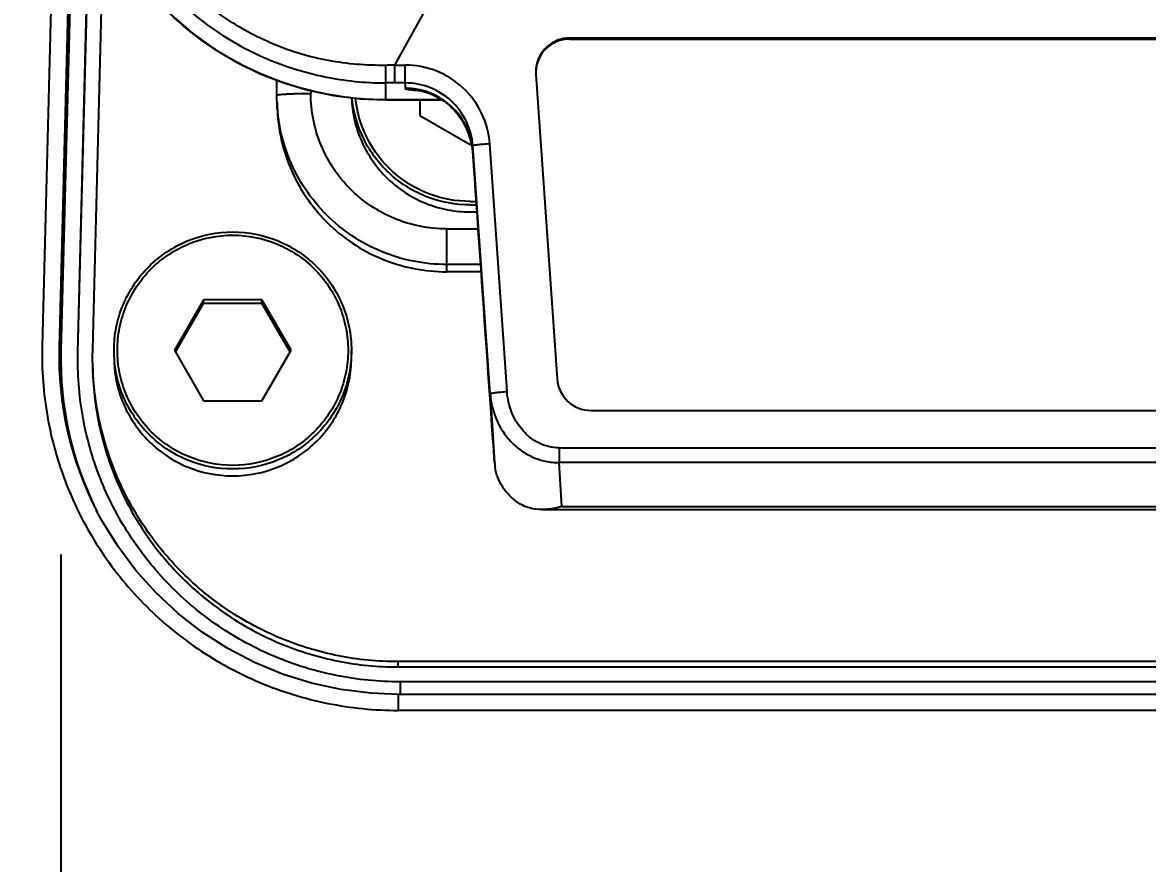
# Model space of a CAD drawing. Header units: millimetres. Extents: x 5828 to 6704, y 123 to 421.
# Drawn here: x 6364.444 to 6366.654, y 230.424 to 232.078 of the extents above; entities that cross this region are included whole.
import ezdxf

# ---------------------------------------------------------------- set-up
doc = ezdxf.new("R2010")
doc.units = ezdxf.units.MM
doc.layers.add('外形图', color=7, linetype='Continuous')
doc.layers.add('尺寸标注', color=7, linetype='Continuous')
doc.styles.add('微软雅黑', font='msyh.ttc', dxfattribs={"height": 1.5})
doc.dimstyles.new('尺寸标注_1_15比例', dxfattribs={"dimtxt": 1.5, "dimasz": 1.25, "dimexe": 0.5, "dimexo": 0.4, "dimgap": 0.5, "dimtad": 1, "dimdec": 1, "dimlfac": 15, "dimdsep": 46, "dimtxsty": '微软雅黑', "dimcen": 0.09, "dimadec": 0, "dimazin": 0, "dimtp": 0.01, "dimtm": 0.01, "dimtfac": 1, "dimtdec": 1, "dimtofl": 0, "dimtmove": 0, "dimatfit": 3, "dimfxl": 1, "dimtolj": 1, "dimarcsym": 0})

# ---------------------------------------------------------------- blocks, each defined once
blk = doc.blocks.new('*D925')
at = {"layer": 'Defpoints', "color": 0}
for p in [(6364.5191, 231.4318), (6371.5277, 231.4318), (6371.5277, 222.0483)]:
    blk.add_point(p, dxfattribs=at)
at = {"layer": '尺寸标注', "color": 0, "lineweight": -2}
for p, q in [((6364.5191, 231.0318), (6364.5191, 221.5483)), ((6371.5277, 231.0318), (6371.5277, 221.5483)), ((6365.7691, 222.0483), (6370.2777, 222.0483))]:
    blk.add_line(p, q, dxfattribs=at)
at = {"layer": '尺寸标注', "color": 0}
for points in [[(6365.7691, 222.2567), (6365.7691, 221.84), (6364.5191, 222.0483)], [(6370.2777, 221.84), (6370.2777, 222.2567), (6371.5277, 222.0483)]]:
    blk.add_solid(points, dxfattribs=at)
at = {"layer": '尺寸标注', "color": 0, "insert": (6368.19, 223.3279), "char_height": 1.5, "attachment_point": 5, "style": '微软雅黑'}
blk.add_mtext('\\A1;\\A1;105.3', dxfattribs=at)

msp = doc.modelspace()

# ---------------------------------------------------------------- linework, layer by layer
at = {"layer": '外形图'}
for p, q in [((6364.5403, 233.6731), (6364.4821, 231.4414)), ((6364.5407, 233.6731), (6364.4821, 231.4414)), ((6364.5559, 233.0102), (6364.5155, 231.4388)), ((6364.5567, 233.0102), (6364.5155, 231.4388)), ((6364.5558, 232.8662), (6364.5191, 231.4318)), ((6364.5567, 232.8661), (6364.5191, 231.4318)), ((6364.5524, 231.4293), (6364.576, 232.3598)), ((6364.5524, 231.4293), (6364.5768, 232.3598)), ((6364.5815, 231.435), (6364.603, 232.281)), ((6364.5815, 231.435), (6364.6037, 232.281)), ((6365.1752, 231.9938), (6365.2863, 232.1936)), ((6367.2612, 232.0471), (6365.5188, 232.0471)), ((6365.5188, 232.0471), (6365.5188, 232.0451)), ((6365.5188, 232.0451), (6367.2612, 232.0451)), ((6365.1752, 231.9938), (6365.1954, 231.9939)), ((6365.1752, 231.9588), (6365.1752, 231.9938)), ((6365.1954, 231.9588), (6365.1954, 231.9939)), ((6365.4522, 231.9805), (6365.4523, 231.9759)), ((6364.9434, 231.9245), (6364.9434, 231.9644)), ((6365.1567, 231.9588), (6365.1567, 231.9257)), ((6365.1752, 231.9588), (6365.1567, 231.9588)), ((6365.1752, 231.9588), (6365.1752, 231.962)), ((6365.1954, 231.9588), (6365.1752, 231.9588)), ((6365.1954, 231.9588), (6365.1953, 231.9484)), ((6365.4523, 231.9759), (6365.4943, 231.3767)), ((6365.01, 231.9437), (6365.01, 231.9382)), ((6365.2221, 231.9442), (6365.2232, 231.9441)), ((6365.1567, 231.9257), (6365.1567, 231.9256)), ((6365.1567, 231.9257), (6365.1748, 231.9257)), ((6365.2679, 231.9256), (6365.1567, 231.9256)), ((6365.1748, 231.9257), (6365.2679, 231.9257)), ((6365.1748, 231.9256), (6365.1748, 231.9257)), ((6365.2241, 231.9256), (6365.2241, 231.8949)), ((6365.2241, 231.8949), (6365.3234, 231.8376)), ((6365.3234, 231.8376), (6365.3255, 231.8388)), ((6365.3265, 231.8342), (6365.327, 231.8312)), ((6365.3625, 231.3479), (6365.3284, 231.835)), ((6365.3284, 231.828), (6365.3284, 231.8245)), ((6365.3291, 231.8152), (6365.3284, 231.8245)), ((6365.3958, 231.352), (6365.3617, 231.839)), ((6365.3311, 231.7859), (6365.3291, 231.8152)), ((6365.3322, 231.7721), (6365.3311, 231.7859)), ((6365.3338, 231.7473), (6365.3322, 231.7721)), ((6365.3357, 231.7208), (6365.3338, 231.7473)), ((6365.3374, 231.696), (6365.3357, 231.7208)), ((6365.3393, 231.6696), (6365.3374, 231.696)), ((6365.2767, 231.6719), (6365.3393, 231.6719)), ((6365.2767, 231.6719), (6365.2767, 231.6018)), ((6365.341, 231.6448), (6365.3393, 231.6696)), ((6365.3429, 231.6183), (6365.341, 231.6448)), ((6365.3446, 231.5935), (6365.3429, 231.6183)), ((6365.344, 231.6018), (6365.2768, 231.6018)), ((6365.2768, 231.6018), (6365.277, 231.5913)), ((6365.345, 231.5875), (6365.2774, 231.5875)), ((6365.3465, 231.567), (6365.3446, 231.5935)), ((6365.3482, 231.5422), (6365.3465, 231.567)), ((6365.3501, 231.5158), (6365.3482, 231.5422)), ((6364.7994, 231.5323), (6364.742, 231.4331)), ((6364.7441, 231.4296), (6364.7994, 231.5253)), ((6364.914, 231.5323), (6364.7994, 231.5323)), ((6364.7994, 231.5253), (6364.7994, 231.5323)), ((6364.914, 231.5253), (6364.7994, 231.5253)), ((6364.9714, 231.4331), (6364.914, 231.5323)), ((6364.914, 231.5253), (6364.914, 231.5323)), ((6364.914, 231.5253), (6364.9694, 231.4296)), ((6365.3517, 231.491), (6365.3501, 231.5158)), ((6365.3537, 231.4645), (6365.3517, 231.491)), ((6365.3553, 231.4397), (6365.3537, 231.4645)), ((6364.5813, 231.4201), (6364.5815, 231.435)), ((6364.6234, 231.4191), (6364.6234, 231.4327)), ((6364.742, 231.4331), (6364.7994, 231.3339)), ((6364.914, 231.3339), (6364.9714, 231.4331)), ((6365.09, 231.4191), (6365.09, 231.4327)), ((6365.3573, 231.4132), (6365.3553, 231.4397)), ((6365.3589, 231.3884), (6365.3573, 231.4132)), ((6365.3609, 231.362), (6365.3589, 231.3884)), ((6365.3625, 231.3372), (6365.3609, 231.362)), ((6365.3625, 231.3479), (6365.3713, 231.2127)), ((6364.7994, 231.3339), (6364.914, 231.3339)), ((6365.3645, 231.3107), (6365.3625, 231.3372)), ((6365.3661, 231.2859), (6365.3645, 231.3107)), ((6365.5608, 231.3148), (6367.2193, 231.3148)), ((6365.368, 231.2594), (6365.3661, 231.2859)), ((6365.3689, 231.2465), (6365.368, 231.2594)), ((6365.3713, 231.2127), (6365.3689, 231.2465)), ((6365.4979, 231.2412), (6367.2822, 231.2412)), ((6365.4979, 231.2412), (6365.4979, 231.2122)), ((6367.2822, 231.2122), (6365.4979, 231.2122)), ((6365.5034, 231.126), (6365.4979, 231.2122)), ((6364.5885, 231.1188), (6364.5885, 231.1189)), ((6365.4645, 231.1199), (6367.3156, 231.1199)), ((6365.5034, 231.126), (6367.2767, 231.126)), ((6370.8654, 230.8209), (6365.1813, 230.8209)), ((6365.1813, 230.8209), (6365.1813, 230.8104)), ((6365.1813, 230.8104), (6370.8654, 230.8104)), ((6365.1854, 230.7812), (6365.1854, 230.7566)), ((6370.8613, 230.7812), (6365.1855, 230.7812)), ((6370.8649, 230.7566), (6365.1818, 230.7566)), ((6365.1818, 230.7566), (6365.1818, 230.7251)), ((6370.8649, 230.7251), (6365.1819, 230.7251))]:
    msp.add_line(p, q, dxfattribs=at)
for points in [[(6364.5567, 232.502), (6364.5594, 232.4503), (6364.5685, 232.3911), (6364.5837, 232.3336), (6364.6048, 232.2783), (6364.6311, 232.2261), (6364.6623, 232.1774), (6364.6976, 232.1326), (6364.7364, 232.0922), (6364.7778, 232.0564), (6364.8211, 232.0254), (6364.8656, 231.999), (6364.9109, 231.977), (6364.9573, 231.959), (6365.0052, 231.9447), (6365.055, 231.9342), (6365.107, 231.9277), (6365.1567, 231.9256)], [(6365.22, 231.9445), (6365.2199, 231.9445), (6365.2206, 231.9445), (6365.2225, 231.9441), (6365.2255, 231.9436), (6365.2294, 231.9427), (6365.2343, 231.9414), (6365.24, 231.9395), (6365.2462, 231.9372), (6365.2527, 231.9343), (6365.2593, 231.9309), (6365.2658, 231.9271), (6365.2721, 231.9228), (6365.2781, 231.9183), (6365.2837, 231.9135), (6365.2888, 231.9086), (6365.2934, 231.9037), (6365.2977, 231.8987), (6365.3015, 231.8936), (6365.305, 231.8886), (6365.3082, 231.8835), (6365.3111, 231.8784), (6365.3137, 231.8733), (6365.316, 231.8683), (6365.3181, 231.8632), (6365.32, 231.8582), (6365.3216, 231.8533), (6365.3231, 231.8484), (6365.3244, 231.8436), (6365.3255, 231.8389), (6365.3265, 231.8342)], [(6365.1818, 230.7566), (6365.128, 230.7588), (6365.0692, 230.7662), (6365.0112, 230.7788), (6364.9545, 230.7965), (6364.8996, 230.8192), (6364.8468, 230.8468), (6364.7967, 230.8789), (6364.7497, 230.9155), (6364.7061, 230.956), (6364.6663, 231.0003), (6364.6306, 231.0479), (6364.5994, 231.0985), (6364.5885, 231.1188)]]:
    msp.add_lwpolyline(points, dxfattribs=at)
for centre, radius, start, end in [((7364.0712, 206.5312), 1000, 178.2634283, 178.6309133), ((6365.5188, 231.9784), 0.0666, 89.9598, 178.1973), ((6365.1954, 231.8145), 0.1338, 79.3186, 90.043), ((6365.195, 231.8151), 0.1338, 7.1171, 8.4496), ((6365.1987, 231.8155), 0.13, 5.5503, 7.1245), ((6365.1952, 231.8151), 0.1335, 4.0326, 5.5944), ((6365.3234, 231.9527), 0.227, 270.0011, 273.0242), ((6365.3234, 231.9524), 0.2336, 270.0012, 273.0599), ((6365.3234, 231.9388), 0.2337, 270.0013, 273.2824), ((6365.1802, 231.4223), 0.6649, 178.5722, 207.1449), ((6365.1839, 231.4153), 0.665, 178.5738, 206.4682), ((6365.5608, 231.3814), 0.0666, 184.0458, 270.0377), ((6365.1841, 231.4154), 0.6652, 206.4672, 206.7601)]:
    msp.add_arc(centre, radius, start, end, dxfattribs=at)
for points, knots in [([(6364.4929, 236.8355), (6364.4662, 235.9538), (6364.4277, 234.6315), (6364.3794, 232.8691), (6364.3563, 231.9883), (6364.3453, 231.5481)], [0, 0, 0, 0, 0.500303, 0.750251, 1, 1, 1, 1]), ([(6364.5567, 232.5669), (6364.5567, 232.528), (6364.5642, 232.4497), (6364.5974, 232.3366), (6364.6517, 232.2315), (6364.7256, 232.1384), (6364.8167, 232.0611), (6364.9218, 232.003), (6365.0366, 231.967), (6365.1167, 231.9589), (6365.1567, 231.9588)], [0, 0, 0, 0, 0.123474, 0.247122, 0.371213, 0.495908, 0.62121, 0.747091, 0.873429, 1, 1, 1, 1]), ([(6365.1572, 231.9933), (6365.1384, 231.9932), (6365.1007, 231.9944), (6365.0446, 232.0018), (6364.9897, 232.015), (6364.9366, 232.0341), (6364.8859, 232.0585), (6364.8222, 232.0975), (6364.7648, 232.1458), (6364.7156, 232.2014), (6364.6831, 232.2465), (6364.6553, 232.2943), (6364.6318, 232.3443), (6364.6134, 232.3962), (6364.6005, 232.4497), (6364.5928, 232.5042), (6364.5907, 232.5408), (6364.5902, 232.559)], [0, 0, 0, 0, 0.063431, 0.126832, 0.190168, 0.253395, 0.316482, 0.379414, 0.504633, 0.567059, 0.629301, 0.691362, 0.753264, 0.815036, 0.87672, 0.938364, 1, 1, 1, 1]), ([(6365.1567, 231.9257), (6365.1141, 231.9256), (6365.0293, 231.9347), (6364.9095, 231.9732), (6364.8032, 232.0327), (6364.7144, 232.1088), (6364.6447, 232.1971), (6364.5945, 232.2938), (6364.5641, 232.3963), (6364.5569, 232.4669), (6364.5567, 232.502)], [0, 0, 0, 0, 0.138688, 0.275377, 0.406951, 0.532823, 0.653755, 0.770765, 0.88562, 1, 1, 1, 1]), ([(6365.5188, 232.0471), (6365.5102, 232.0471), (6365.4926, 232.0437), (6365.4705, 232.0288), (6365.4556, 232.0067), (6365.4522, 231.9892), (6365.4522, 231.9805)], [0, 0, 0, 0, 0.250152, 0.500214, 0.750145, 1, 1, 1, 1]), ([(6365.1572, 231.9933), (6365.1572, 231.9892), (6365.1572, 231.9831), (6365.1571, 231.9752), (6365.1571, 231.9699), (6365.157, 231.9655), (6365.1569, 231.9622), (6365.1568, 231.9601), (6365.1568, 231.9591), (6365.1567, 231.9588)], [0, 0, 0, 0, 0.354987, 0.529676, 0.687669, 0.81822, 0.91517, 0.974979, 1, 1, 1, 1]), ([(6365.3617, 231.839), (6365.3602, 231.8597), (6365.3494, 231.9009), (6365.3118, 231.952), (6365.258, 231.986), (6365.2161, 231.9939), (6365.1954, 231.9939)], [0, 0, 0, 0, 0.249841, 0.499783, 0.749851, 1, 1, 1, 1]), ([(6365.3284, 231.835), (6365.3273, 231.8515), (6365.3186, 231.8844), (6365.2885, 231.9254), (6365.2455, 231.9525), (6365.212, 231.9588), (6365.1954, 231.9588)], [0, 0, 0, 0, 0.249842, 0.499783, 0.749849, 1, 1, 1, 1]), ([(6364.9434, 231.9347), (6364.9434, 231.9348), (6364.9439, 231.9352), (6364.9448, 231.9354), (6364.9465, 231.9357), (6364.9497, 231.9362), (6364.9553, 231.9367), (6364.9635, 231.9372), (6364.9735, 231.9376), (6364.9849, 231.9379), (6364.9972, 231.9381), (6365.0057, 231.9382), (6365.01, 231.9382)], [0, 0, 0, 0, 0.007002, 0.022197, 0.046438, 0.079689, 0.172089, 0.296098, 0.447038, 0.619154, 0.805849, 1, 1, 1, 1]), ([(6365.2768, 231.6018), (6365.255, 231.6018), (6365.2113, 231.6061), (6365.1484, 231.6251), (6365.0903, 231.6561), (6365.0395, 231.6978), (6364.9978, 231.7486), (6364.9668, 231.8065), (6364.9477, 231.8693), (6364.9434, 231.913), (6364.9434, 231.9347)], [0, 0, 0, 0, 0.125085, 0.250155, 0.375203, 0.50022, 0.625203, 0.750155, 0.875083, 1, 1, 1, 1]), ([(6365.2767, 231.6719), (6365.2593, 231.6719), (6365.2243, 231.6753), (6365.174, 231.6905), (6365.1276, 231.7153), (6365.0869, 231.7486), (6365.0536, 231.7893), (6365.0288, 231.8356), (6365.0135, 231.8859), (6365.01, 231.9208), (6365.01, 231.9382)], [0, 0, 0, 0, 0.125082, 0.250153, 0.375202, 0.50022, 0.625204, 0.750157, 0.875086, 1, 1, 1, 1]), ([(6365.1953, 231.9484), (6365.1953, 231.9481), (6365.1961, 231.9476), (6365.1974, 231.9472), (6365.1996, 231.9466), (6365.2041, 231.9458), (6365.2117, 231.945), (6365.2183, 231.9445), (6365.2221, 231.9442)], [0, 0, 0, 0, 0.027025, 0.08027, 0.161122, 0.271772, 0.580897, 1, 1, 1, 1]), ([(6365.3273, 231.8348), (6365.3253, 231.8483), (6365.317, 231.8749), (6365.2931, 231.909), (6365.26, 231.9342), (6365.2337, 231.9435), (6365.2203, 231.946)], [0, 0, 0, 0, 0.249944, 0.499867, 0.74989, 1, 1, 1, 1]), ([(6364.944, 231.9203), (6364.944, 231.8986), (6364.9483, 231.855), (6364.9674, 231.7921), (6364.9984, 231.7342), (6365.0402, 231.6834), (6365.091, 231.6418), (6365.149, 231.6108), (6365.2119, 231.5918), (6365.2556, 231.5875), (6365.2774, 231.5875)], [0, 0, 0, 0, 0.124917, 0.249845, 0.374797, 0.49978, 0.624797, 0.749845, 0.874915, 1, 1, 1, 1]), ([(6365.0902, 231.9297), (6365.0907, 231.9149), (6365.0947, 231.8852), (6365.1137, 231.8286), (6365.1574, 231.7662), (6365.2213, 231.7249), (6365.2786, 231.708), (6365.3085, 231.7052), (6365.3234, 231.7052)], [0, 0, 0, 0, 0.125203, 0.25042, 0.499782, 0.749272, 0.874628, 1, 1, 1, 1]), ([(6365.3234, 231.7188), (6365.2948, 231.7188), (6365.2373, 231.7294), (6365.1629, 231.7754), (6365.1099, 231.845), (6365.0938, 231.9013), (6365.0911, 231.9296)], [0, 0, 0, 0, 0.250149, 0.500214, 0.750157, 1, 1, 1, 1]), ([(6365.3234, 231.7258), (6365.2958, 231.7258), (6365.2402, 231.736), (6365.1682, 231.7802), (6365.1167, 231.8472), (6365.1008, 231.9014), (6365.0979, 231.9288)], [0, 0, 0, 0, 0.250144, 0.500211, 0.750155, 1, 1, 1, 1]), ([(6365.3617, 231.839), (6365.3574, 231.8387), (6365.3513, 231.8383), (6365.3434, 231.8375), (6365.3385, 231.8369), (6365.3344, 231.8364), (6365.3316, 231.836), (6365.33, 231.8356), (6365.3292, 231.8354), (6365.3287, 231.8352), (6365.3284, 231.8351), (6365.3284, 231.835)], [0, 0, 0, 0, 0.379807, 0.551661, 0.702528, 0.826656, 0.919359, 0.952819, 0.977316, 0.992783, 1, 1, 1, 1]), ([(6364.6234, 231.4327), (6364.6234, 231.448), (6364.6264, 231.4785), (6364.6397, 231.5225), (6364.6614, 231.563), (6364.6907, 231.5986), (6364.7263, 231.6277), (6364.7802, 231.6566), (6364.8567, 231.6719), (6364.9332, 231.6566), (6364.9872, 231.6277), (6365.0228, 231.5986), (6365.052, 231.563), (6365.0737, 231.5225), (6365.087, 231.4785), (6365.09, 231.448), (6365.09, 231.4327)], [0, 0, 0, 0, 0.062534, 0.125073, 0.187624, 0.250191, 0.312774, 0.375373, 0.5, 0.624627, 0.687226, 0.749809, 0.812376, 0.874927, 0.937466, 1, 1, 1, 1]), ([(6364.63, 231.4331), (6364.63, 231.4479), (6364.633, 231.4775), (6364.6459, 231.5203), (6364.667, 231.5597), (6364.6954, 231.5942), (6364.73, 231.6225), (6364.7824, 231.6505), (6364.8567, 231.6654), (6364.931, 231.6505), (6364.9834, 231.6225), (6365.018, 231.5942), (6365.0464, 231.5597), (6365.0675, 231.5203), (6365.0804, 231.4775), (6365.0834, 231.4479), (6365.0834, 231.4331)], [0, 0, 0, 0, 0.062532, 0.125071, 0.187623, 0.25019, 0.312774, 0.375373, 0.5, 0.624627, 0.687227, 0.74981, 0.812377, 0.874929, 0.937468, 1, 1, 1, 1]), ([(6364.4821, 231.4414), (6364.481, 231.395), (6364.488, 231.3018), (6364.526, 231.1669), (6364.59, 231.0422), (6364.6775, 230.9327), (6364.785, 230.8426), (6364.9082, 230.7756), (6365.0423, 230.7343), (6365.1355, 230.7251), (6365.1819, 230.7251)], [0, 0, 0, 0, 0.124916, 0.249845, 0.374796, 0.499779, 0.624795, 0.749843, 0.874915, 1, 1, 1, 1]), ([(6365.1855, 230.7812), (6365.1435, 230.7812), (6365.0592, 230.7896), (6364.9379, 230.8269), (6364.8264, 230.8875), (6364.7291, 230.969), (6364.65, 231.0681), (6364.592, 231.181), (6364.5577, 231.303), (6364.5513, 231.3873), (6364.5524, 231.4293)], [0, 0, 0, 0, 0.125085, 0.250157, 0.375205, 0.500222, 0.625204, 0.750156, 0.875084, 1, 1, 1, 1]), ([(6365.09, 231.4327), (6365.09, 231.4175), (6365.087, 231.387), (6365.0737, 231.343), (6365.052, 231.3024), (6365.0228, 231.2669), (6364.9872, 231.2377), (6364.9332, 231.2089), (6364.8567, 231.1936), (6364.7802, 231.2089), (6364.7263, 231.2377), (6364.6907, 231.2669), (6364.6614, 231.3024), (6364.6397, 231.343), (6364.6264, 231.387), (6364.6234, 231.4175), (6364.6234, 231.4327)], [0, 0, 0, 0, 0.062534, 0.125073, 0.187624, 0.250191, 0.312774, 0.375373, 0.5, 0.624627, 0.687226, 0.749809, 0.812376, 0.874927, 0.937466, 1, 1, 1, 1]), ([(6365.0834, 231.4331), (6365.0834, 231.4183), (6365.0804, 231.3886), (6365.0675, 231.3459), (6365.0464, 231.3065), (6365.018, 231.272), (6364.9834, 231.2437), (6364.931, 231.2157), (6364.8567, 231.2008), (6364.7824, 231.2157), (6364.73, 231.2437), (6364.6954, 231.272), (6364.667, 231.3065), (6364.6459, 231.3459), (6364.633, 231.3886), (6364.63, 231.4183), (6364.63, 231.4331)], [0, 0, 0, 0, 0.062532, 0.125071, 0.187623, 0.25019, 0.312773, 0.375373, 0.5, 0.624627, 0.687227, 0.74981, 0.812377, 0.874929, 0.937468, 1, 1, 1, 1]), ([(6365.1813, 230.8209), (6365.1421, 230.8209), (6365.0635, 230.8286), (6364.9503, 230.8629), (6364.8459, 230.9186), (6364.7543, 230.9936), (6364.6792, 231.085), (6364.6234, 231.1893), (6364.5891, 231.3024), (6364.5813, 231.3809), (6364.5813, 231.4201)], [0, 0, 0, 0, 0.125084, 0.250154, 0.375202, 0.500218, 0.625201, 0.750153, 0.875081, 1, 1, 1, 1]), ([(6364.5813, 231.4096), (6364.5813, 231.3704), (6364.5891, 231.2919), (6364.6234, 231.1788), (6364.6793, 231.0745), (6364.7544, 230.9832), (6364.8459, 230.9082), (6364.9503, 230.8524), (6365.0635, 230.8181), (6365.1421, 230.8104), (6365.1813, 230.8104)], [0, 0, 0, 0, 0.124919, 0.249847, 0.374799, 0.499782, 0.624798, 0.749846, 0.874916, 1, 1, 1, 1]), ([(6364.6234, 231.4191), (6364.6234, 231.4039), (6364.6264, 231.3734), (6364.6397, 231.3294), (6364.6614, 231.2888), (6364.6907, 231.2533), (6364.7263, 231.2241), (6364.7802, 231.1953), (6364.8567, 231.18), (6364.9332, 231.1953), (6364.9872, 231.2241), (6365.0228, 231.2533), (6365.052, 231.2888), (6365.0737, 231.3294), (6365.087, 231.3734), (6365.09, 231.4039), (6365.09, 231.4191)], [0, 0, 0, 0, 0.062534, 0.125073, 0.187624, 0.250191, 0.312774, 0.375373, 0.5, 0.624627, 0.687226, 0.749809, 0.812376, 0.874927, 0.937466, 1, 1, 1, 1]), ([(6365.3625, 231.3479), (6365.3625, 231.348), (6365.3628, 231.3482), (6365.3633, 231.3484), (6365.3641, 231.3486), (6365.3657, 231.3489), (6365.3685, 231.3494), (6365.3726, 231.3499), (6365.3775, 231.3505), (6365.3854, 231.3512), (6365.3915, 231.3517), (6365.3958, 231.352)], [0, 0, 0, 0, 0.007217, 0.022684, 0.047181, 0.080641, 0.173344, 0.297472, 0.448339, 0.620193, 1, 1, 1, 1]), ([(6365.3625, 231.3479), (6365.3638, 231.3306), (6365.372, 231.296), (6365.3963, 231.2586), (6365.4229, 231.2355), (6365.4459, 231.2222), (6365.4713, 231.214), (6365.489, 231.2121), (6365.4979, 231.2122)], [0, 0, 0, 0, 0.248101, 0.496871, 0.622208, 0.747887, 0.873848, 1, 1, 1, 1]), ([(6365.4979, 231.2412), (6365.491, 231.2412), (6365.4772, 231.2429), (6365.4576, 231.2502), (6365.4402, 231.2615), (6365.4204, 231.2808), (6365.4028, 231.3111), (6365.3967, 231.3383), (6365.3958, 231.352)], [0, 0, 0, 0, 0.125187, 0.250378, 0.375591, 0.500803, 0.750333, 1, 1, 1, 1]), ([(6365.4164, 231.1341), (6365.4048, 231.1425), (6365.3848, 231.1627), (6365.3743, 231.1893), (6365.3722, 231.2026)], [0, 0, 0, 0, 0.516072, 1, 1, 1, 1]), ([(6365.4645, 231.1199), (6365.4561, 231.1199), (6365.4391, 231.1218), (6365.4234, 231.1291), (6365.4164, 231.1341)], [0, 0, 0, 0, 0.494254, 1, 1, 1, 1]), ([(6365.5034, 231.126), (6365.5002, 231.125), (6365.4875, 231.1217), (6365.4743, 231.1199), (6365.4645, 231.1199)], [0, 0, 0, 0, 0.25615, 1, 1, 1, 1])]:
    msp.add_open_spline(points, degree=3, knots=knots, dxfattribs=at)
for points in [[(6365.1752, 231.9938), (6365.1692, 231.9936), (6365.1632, 231.9935), (6365.1572, 231.9933)], [(6365.3281, 231.829), (6365.3278, 231.8298), (6365.3273, 231.8306), (6365.3273, 231.8315)], [(6365.2774, 231.5875), (6365.2772, 231.589), (6365.2772, 231.5905), (6365.277, 231.592)], [(6365.3713, 231.2127), (6365.3715, 231.2093), (6365.3718, 231.2059), (6365.3722, 231.2026)]]:
    msp.add_open_spline(points, degree=3, dxfattribs=at)

# ---------------------------------------------------------------- dimensions: what is measured, and where the dimension line sits
at = {"layer": '尺寸标注'}
dim = msp.add_linear_dim(base=(6371.5277, 222.0483), p1=(6364.5191, 231.4318), p2=(6371.5277, 231.4318), text='\\A1;105.3', dimstyle='尺寸标注_1_15比例', override={"dimtxsty": '微软雅黑'}, dxfattribs=at)
dim.commit()
dim.dimension.update_dxf_attribs({"geometry": '*D925', "text_midpoint": (6368.19, 222.0483), "dimtype": 160})

doc.saveas('drawing.dxf')
